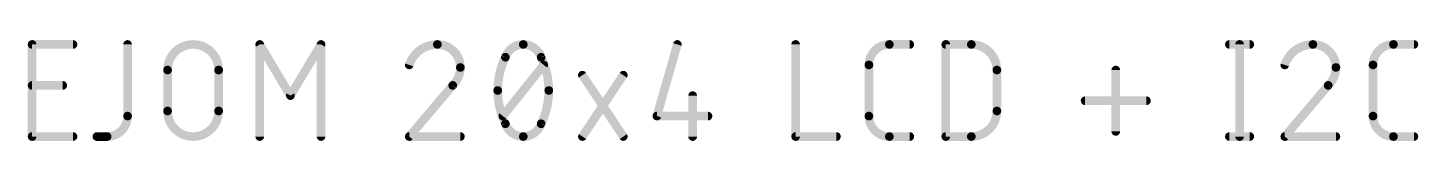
# Model space of a CAD drawing. Extents: x -56 to 205, y -3 to 177.
# Drawn here: x 80.24 to 104.81, y 27.94 to 29.72 of the extents above; entities that cross this region are included whole.
import ezdxf

# ---------------------------------------------------------------- set-up
doc = ezdxf.new("R2010")
doc.units = 0
doc.layers.add('94', color=14, linetype='CONTINUOUS')

msp = doc.modelspace()

# ---------------------------------------------------------------- linework, layer by layer
at = {"layer": '94', "const_width": 0.1524}
for points in [[(80.3127, 28.0162), (80.3127, 29.6418)], [(80.3127, 29.6418), (81.0352, 29.6418)], [(81.9998, 29.6418), (81.9998, 28.3774)], [(84.3357, 28.0162), (84.3357, 29.6418)], [(84.3357, 29.6418), (84.8775, 28.7387)], [(84.8775, 28.7387), (85.4194, 29.6418)], [(85.4194, 29.6418), (85.4194, 28.0162)], [(91.717, 29.6418), (91.3558, 28.3774)], [(93.8077, 29.6418), (93.8077, 28.0162)], [(95.4646, 29.6418), (95.8258, 29.6418)], [(96.462, 28.0162), (96.462, 29.6418)], [(96.462, 29.6418), (96.9136, 29.6418)], [(101.4744, 29.6418), (101.8356, 29.6418)], [(101.655, 29.6418), (101.655, 28.0162)], [(104.3744, 29.6418), (104.7356, 29.6418)], [(82.7065, 28.4678), (82.7065, 29.1902)], [(83.6096, 29.1902), (83.6096, 28.4678)], [(88.6325, 28.3774), (89.355, 29.2806)], [(95.1033, 28.3774), (95.1033, 29.2806)], [(97.3651, 29.1902), (97.3651, 28.4678)], [(99.4667, 28.1065), (99.4667, 29.1902)], [(104.0131, 28.3774), (104.0131, 29.2806)], [(90.0393, 28.0162), (90.7618, 29.0999)], [(90.0393, 29.0999), (90.7618, 28.0162)], [(80.3127, 28.9193), (80.8546, 28.9193)], [(87.7467, 28.9193), (86.9791, 28.0162)], [(91.988, 28.7387), (91.988, 28.0162)], [(103.2216, 28.9193), (102.454, 28.0162)], [(98.9248, 28.6484), (100.0085, 28.6484)], [(91.3558, 28.3774), (92.2589, 28.3774)], [(81.0352, 28.0162), (80.3127, 28.0162)], [(81.6386, 28.0162), (81.458, 28.0162)], [(86.9791, 28.0162), (87.8822, 28.0162)], [(93.8077, 28.0162), (94.5302, 28.0162)], [(95.8258, 28.0162), (95.4646, 28.0162)], [(96.9136, 28.0162), (96.462, 28.0162)], [(101.4744, 28.0162), (101.8356, 28.0162)], [(102.454, 28.0162), (103.3571, 28.0162)], [(104.7356, 28.0162), (104.3744, 28.0162)]]:
    msp.add_lwpolyline(points, dxfattribs=at)
at = {"layer": '94'}
for points, const_width in [([(80.3508, 29.6418, 1), (80.2746, 29.6418)], 0.0762), ([(80.3127, 29.6799, 1), (80.3127, 29.6037)], 0.0762), ([(81.0352, 29.6037, 1), (81.0352, 29.6799)], 0.0762), ([(82.0379, 29.6418, 1), (81.9617, 29.6418)], 0.0762), ([(83.6096, 29.1902, 1), (82.7065, 29.1902)], 0.1524), ([(84.3738, 29.6418, 1), (84.2976, 29.6418)], 0.0762), ([(84.3683, 29.6614, 1), (84.303, 29.6222)], 0.0762), ([(85.4575, 29.6418, 1), (85.3813, 29.6418)], 0.0762), ([(85.4521, 29.6222, 1), (85.3867, 29.6614)], 0.0762), ([(87.4758, 29.6418, 0.3252), (86.9791, 29.2806)], 0.1524), ([(87.8822, 29.2354, 0.4142), (87.4758, 29.6418)], 0.1524), ([(87.4758, 29.6799, 1), (87.4758, 29.6037)], 0.0762), ([(87.4758, 29.6037, 1), (87.4758, 29.6799)], 0.0762), ([(88.6777, 29.416, 0.1139), (88.5422, 28.829)], 0.1524), ([(88.9937, 29.6418, 0.3205), (88.6777, 29.416)], 0.1524), ([(88.7119, 29.3993, 1), (88.6434, 29.4327)], 0.0762), ([(89.3098, 29.416, 0.3205), (88.9937, 29.6418)], 0.1524), ([(88.9937, 29.6799, 1), (88.9937, 29.6037)], 0.0762), ([(88.9937, 29.6037, 1), (88.9937, 29.6799)], 0.0762), ([(89.4453, 28.829, 0.1139), (89.3098, 29.416)], 0.1524), ([(89.3441, 29.4327, 1), (89.2756, 29.3993)], 0.0762), ([(91.7537, 29.6313, 1), (91.6804, 29.6523)], 0.0762), ([(93.8458, 29.6418, 1), (93.7696, 29.6418)], 0.0762), ([(95.4646, 29.6418, 0.4142), (95.1033, 29.2806)], 0.1524), ([(95.4646, 29.6799, 1), (95.4646, 29.6037)], 0.0762), ([(95.4646, 29.6037, 1), (95.4646, 29.6799)], 0.0762), ([(95.8258, 29.6037, 1), (95.8258, 29.6799)], 0.0762), ([(96.5001, 29.6418, 1), (96.4239, 29.6418)], 0.0762), ([(96.462, 29.6799, 1), (96.462, 29.6037)], 0.0762), ([(97.3651, 29.1902, 0.4142), (96.9136, 29.6418)], 0.1524), ([(96.9136, 29.6799, 1), (96.9136, 29.6037)], 0.0762), ([(96.9136, 29.6037, 1), (96.9136, 29.6799)], 0.0762), ([(101.4744, 29.6799, 1), (101.4744, 29.6037)], 0.0762), ([(101.6931, 29.6418, 1), (101.6169, 29.6418)], 0.0762), ([(101.8356, 29.6037, 1), (101.8356, 29.6799)], 0.0762), ([(102.9507, 29.6418, 0.3252), (102.454, 29.2806)], 0.1524), ([(103.3571, 29.2354, 0.4142), (102.9507, 29.6418)], 0.1524), ([(102.9507, 29.6799, 1), (102.9507, 29.6037)], 0.0762), ([(102.9507, 29.6037, 1), (102.9507, 29.6799)], 0.0762), ([(104.3744, 29.6418, 0.4142), (104.0131, 29.2806)], 0.1524), ([(104.3744, 29.6799, 1), (104.3744, 29.6037)], 0.0762), ([(104.3744, 29.6037, 1), (104.3744, 29.6799)], 0.0762), ([(104.7356, 29.6037, 1), (104.7356, 29.6799)], 0.0762), ([(82.7446, 29.1902, 1), (82.6684, 29.1902)], 0.0762), ([(83.6477, 29.1902, 1), (83.5715, 29.1902)], 0.0762), ([(86.9428, 29.2923, 1), (87.0153, 29.2688)], 0.0762), ([(87.7467, 28.9193, 0.2053), (87.8822, 29.2354)], 0.1524), ([(87.9203, 29.2354, 1), (87.8441, 29.2354)], 0.0762), ([(87.8441, 29.2354, 1), (87.9203, 29.2354)], 0.0762), ([(88.6416, 29.4284, 1), (88.7137, 29.4037)], 0.0762), ([(89.2738, 29.4037, 1), (89.3459, 29.4284)], 0.0762), ([(89.3847, 29.2568, 1), (89.3252, 29.3044)], 0.0762), ([(95.1414, 29.2806, 1), (95.0652, 29.2806)], 0.0762), ([(95.0652, 29.2806, 1), (95.1414, 29.2806)], 0.0762), ([(97.4032, 29.1902, 1), (97.327, 29.1902)], 0.0762), ([(99.5048, 29.1902, 1), (99.4286, 29.1902)], 0.0762), ([(102.4177, 29.2923, 1), (102.4902, 29.2688)], 0.0762), ([(103.2216, 28.9193, 0.2053), (103.3571, 29.2354)], 0.1524), ([(103.3952, 29.2354, 1), (103.319, 29.2354)], 0.0762), ([(103.319, 29.2354, 1), (103.3952, 29.2354)], 0.0762), ([(104.0512, 29.2806, 1), (103.975, 29.2806)], 0.0762), ([(103.975, 29.2806, 1), (104.0512, 29.2806)], 0.0762), ([(82.6684, 29.1902, 1), (82.7446, 29.1902)], 0.0762), ([(83.5715, 29.1902, 1), (83.6477, 29.1902)], 0.0762), ([(90.071, 29.1211, 1), (90.0076, 29.0788)], 0.0762), ([(90.7935, 29.0788, 1), (90.7301, 29.1211)], 0.0762), ([(97.327, 29.1902, 1), (97.4032, 29.1902)], 0.0762), ([(80.3127, 28.9574, 1), (80.3127, 28.8812)], 0.0762), ([(80.8546, 28.8812, 1), (80.8546, 28.9574)], 0.0762), ([(84.8449, 28.7583, 1), (84.9102, 28.7191)], 0.0762), ([(84.8449, 28.7191, 1), (84.9102, 28.7583)], 0.0762), ([(87.7204, 28.9469, 1), (87.773, 28.8917)], 0.0762), ([(87.7757, 28.8946, 1), (87.7177, 28.944)], 0.0762), ([(88.5422, 28.829, 0.1139), (88.6777, 28.242)], 0.1524), ([(88.5803, 28.829, 1), (88.5041, 28.829)], 0.0762), ([(88.5041, 28.829, 1), (88.5803, 28.829)], 0.0762), ([(89.3098, 28.242, 0.1139), (89.4453, 28.829)], 0.1524), ([(89.4834, 28.829, 1), (89.4072, 28.829)], 0.0762), ([(89.4072, 28.829, 1), (89.4834, 28.829)], 0.0762), ([(92.0261, 28.7387, 1), (91.9499, 28.7387)], 0.0762), ([(103.1953, 28.9469, 1), (103.2479, 28.8917)], 0.0762), ([(103.2506, 28.8946, 1), (103.1926, 28.944)], 0.0762), ([(82.7065, 28.4678, 1), (83.6096, 28.4678)], 0.1524), ([(82.7446, 28.4678, 1), (82.6684, 28.4678)], 0.0762), ([(83.6477, 28.4678, 1), (83.5715, 28.4678)], 0.0762), ([(96.9136, 28.0162, 0.4142), (97.3651, 28.4678)], 0.1524), ([(97.4032, 28.4678, 1), (97.327, 28.4678)], 0.0762), ([(98.9248, 28.6865, 1), (98.9248, 28.6103)], 0.0762), ([(100.0085, 28.6103, 1), (100.0085, 28.6865)], 0.0762), ([(81.6386, 28.0162, 0.4142), (81.9998, 28.3774)], 0.1524), ([(82.0379, 28.3774, 1), (81.9617, 28.3774)], 0.0762), ([(81.9617, 28.3774, 1), (82.0379, 28.3774)], 0.0762), ([(82.6684, 28.4678, 1), (82.7446, 28.4678)], 0.0762), ([(83.5715, 28.4678, 1), (83.6477, 28.4678)], 0.0762), ([(88.6027, 28.4012, 1), (88.6622, 28.3536)], 0.0762), ([(88.7137, 28.2543, 1), (88.6416, 28.2296)], 0.0762), ([(88.6777, 28.242, 0.3205), (88.9937, 28.0162)], 0.1524), ([(88.6434, 28.2253, 1), (88.7119, 28.2587)], 0.0762), ([(88.9937, 28.0162, 0.3205), (89.3098, 28.242)], 0.1524), ([(89.2756, 28.2587, 1), (89.3441, 28.2253)], 0.0762), ([(89.3459, 28.2296, 1), (89.2738, 28.2543)], 0.0762), ([(91.3558, 28.4155, 1), (91.3558, 28.3393)], 0.0762), ([(91.3192, 28.3879, 1), (91.3924, 28.367)], 0.0762), ([(92.2589, 28.3393, 1), (92.2589, 28.4155)], 0.0762), ([(95.1033, 28.3774, 0.4142), (95.4646, 28.0162)], 0.1524), ([(95.1414, 28.3774, 1), (95.0652, 28.3774)], 0.0762), ([(95.0652, 28.3774, 1), (95.1414, 28.3774)], 0.0762), ([(97.327, 28.4678, 1), (97.4032, 28.4678)], 0.0762), ([(104.0131, 28.3774, 0.4142), (104.3744, 28.0162)], 0.1524), ([(104.0512, 28.3774, 1), (103.975, 28.3774)], 0.0762), ([(103.975, 28.3774, 1), (104.0512, 28.3774)], 0.0762), ([(80.3127, 28.0543, 1), (80.3127, 27.9781)], 0.0762), ([(80.2746, 28.0162, 1), (80.3508, 28.0162)], 0.0762), ([(81.0352, 27.9781, 1), (81.0352, 28.0543)], 0.0762), ([(81.458, 28.0543, 1), (81.458, 27.9781)], 0.0762), ([(81.6386, 28.0543, 1), (81.6386, 27.9781)], 0.0762), ([(81.6386, 27.9781, 1), (81.6386, 28.0543)], 0.0762), ([(84.2976, 28.0162, 1), (84.3738, 28.0162)], 0.0762), ([(85.3813, 28.0162, 1), (85.4575, 28.0162)], 0.0762), ([(86.95, 28.0409, 1), (87.0081, 27.9915)], 0.0762), ([(86.9791, 28.0543, 1), (86.9791, 27.9781)], 0.0762), ([(87.8822, 27.9781, 1), (87.8822, 28.0543)], 0.0762), ([(88.9937, 28.0543, 1), (88.9937, 27.9781)], 0.0762), ([(88.9937, 27.9781, 1), (88.9937, 28.0543)], 0.0762), ([(90.0076, 28.0373, 1), (90.071, 27.9951)], 0.0762), ([(90.7301, 27.9951, 1), (90.7935, 28.0373)], 0.0762), ([(91.9499, 28.0162, 1), (92.0261, 28.0162)], 0.0762), ([(93.8077, 28.0543, 1), (93.8077, 27.9781)], 0.0762), ([(93.7696, 28.0162, 1), (93.8458, 28.0162)], 0.0762), ([(94.5302, 27.9781, 1), (94.5302, 28.0543)], 0.0762), ([(95.4646, 28.0543, 1), (95.4646, 27.9781)], 0.0762), ([(95.4646, 27.9781, 1), (95.4646, 28.0543)], 0.0762), ([(95.8258, 27.9781, 1), (95.8258, 28.0543)], 0.0762), ([(96.462, 28.0543, 1), (96.462, 27.9781)], 0.0762), ([(96.4239, 28.0162, 1), (96.5001, 28.0162)], 0.0762), ([(96.9136, 28.0543, 1), (96.9136, 27.9781)], 0.0762), ([(96.9136, 27.9781, 1), (96.9136, 28.0543)], 0.0762), ([(99.4286, 28.1065, 1), (99.5048, 28.1065)], 0.0762), ([(101.4744, 28.0543, 1), (101.4744, 27.9781)], 0.0762), ([(101.6169, 28.0162, 1), (101.6931, 28.0162)], 0.0762), ([(101.8356, 27.9781, 1), (101.8356, 28.0543)], 0.0762), ([(102.4249, 28.0409, 1), (102.483, 27.9915)], 0.0762), ([(102.454, 28.0543, 1), (102.454, 27.9781)], 0.0762), ([(103.3571, 27.9781, 1), (103.3571, 28.0543)], 0.0762), ([(104.3744, 28.0543, 1), (104.3744, 27.9781)], 0.0762), ([(104.3744, 27.9781, 1), (104.3744, 28.0543)], 0.0762), ([(104.7356, 27.9781, 1), (104.7356, 28.0543)], 0.0762)]:
    msp.add_lwpolyline(points, format="xyb", dxfattribs=dict(at, const_width=const_width))

doc.saveas('drawing.dxf')
